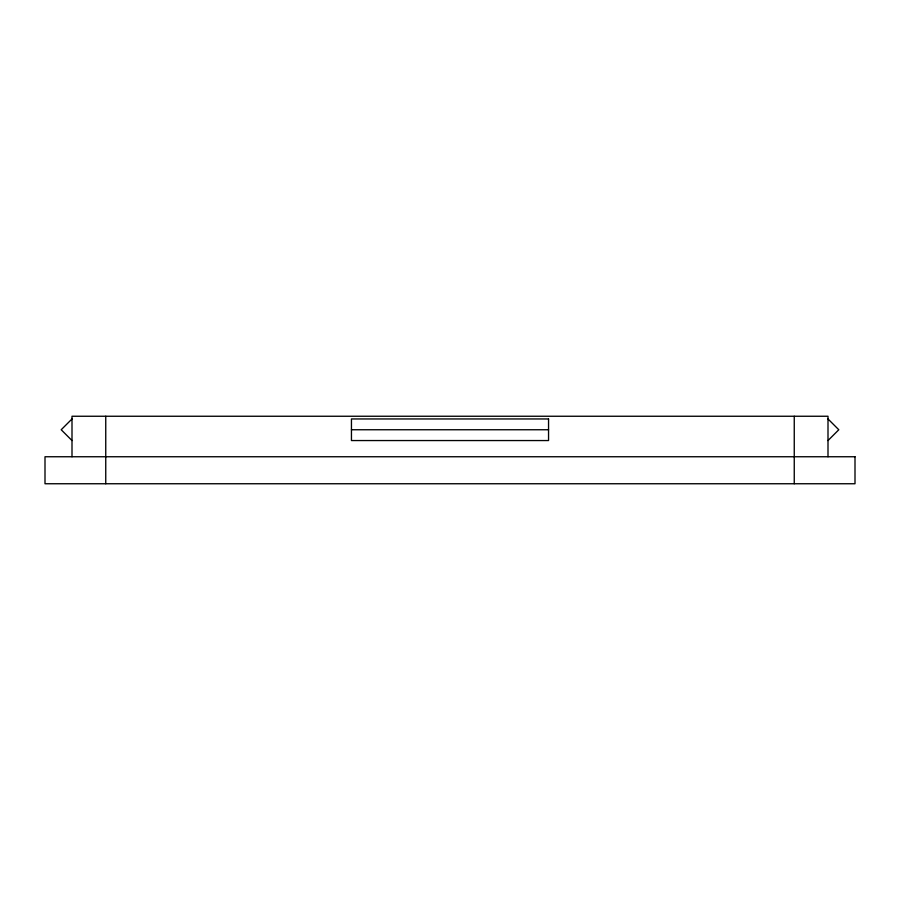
<?xml version="1.0" encoding="UTF-8"?>
<svg xmlns="http://www.w3.org/2000/svg" width="900" height="900" viewBox="0 0 900 900"><rect width="100%" height="100%" fill="white"/><g stroke="black" fill="none" stroke-linecap="round" stroke-linejoin="round"><path stroke-width="1.35" d="M72 418.95L61.2 429.75L72 440.55M828 440.55L838.8 429.75L828 418.95M351.45 429.75L548.55 429.75M828 456.761L828 416.25L72 416.25L72 456.75M794.25 416.25L794.25 483.75M105.75 416.25L105.75 483.75M548.55 418.95L351.45 418.95L351.45 440.55L548.55 440.55L548.55 418.95M855 456.75L45 456.75L45 483.75L855 483.75L855 456.75"/></g></svg>
